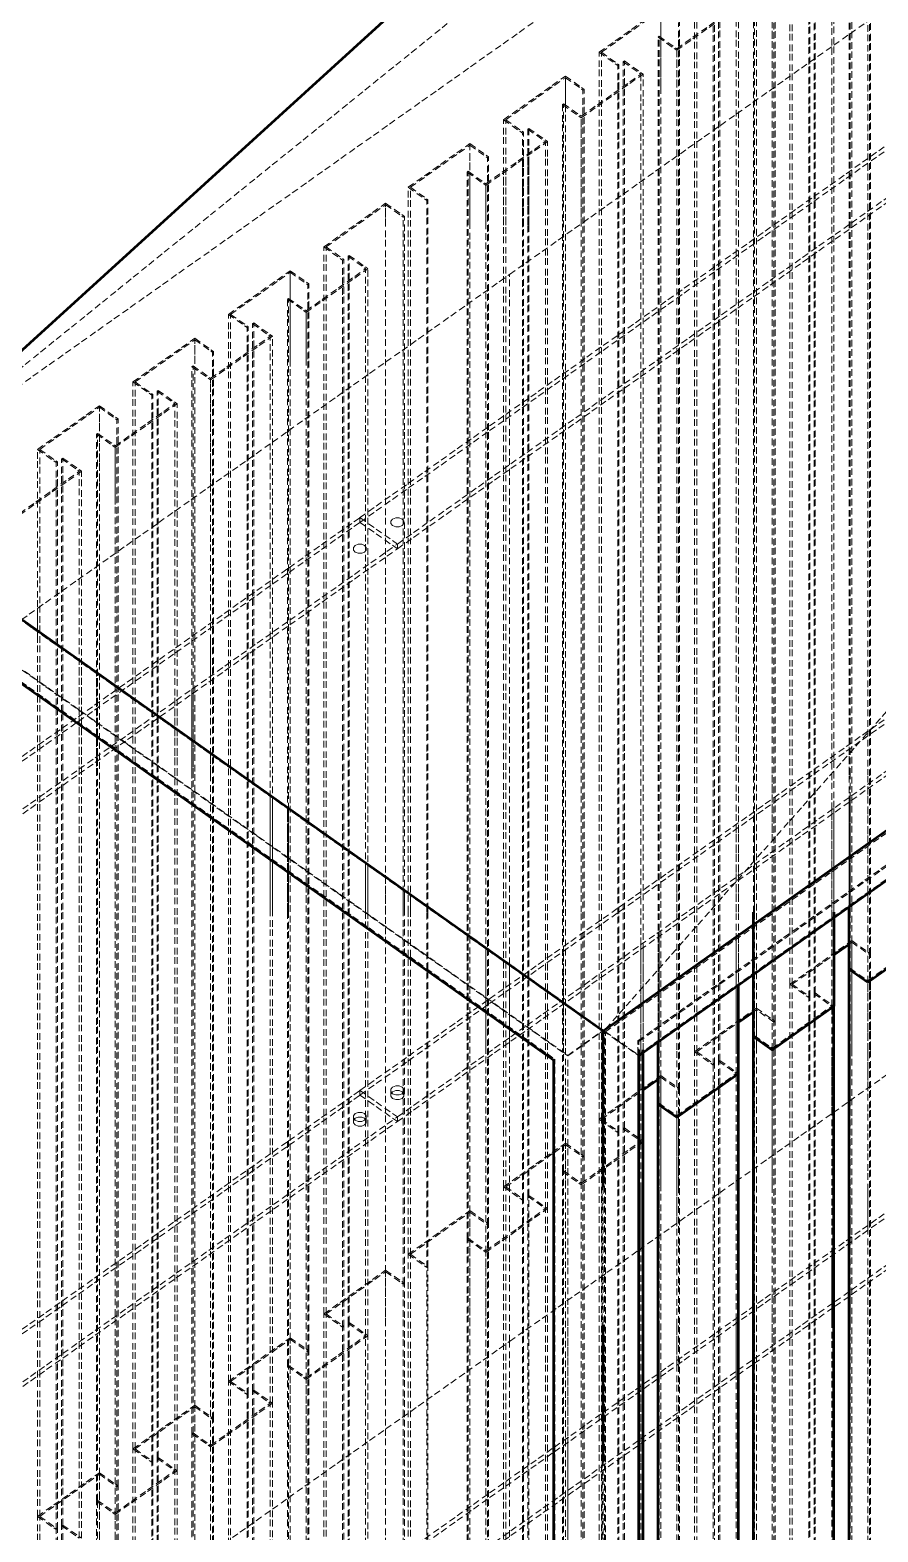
# Model space of a CAD drawing. Header units: millimetres. Extents: x 1091 to 14628, y 360 to 10440.
# Drawn here: x 3498 to 3978, y 2055 to 2906 of the extents above; entities that cross this region are included whole.
import ezdxf

# ---------------------------------------------------------------- set-up
doc = ezdxf.new("R2010")
doc.units = ezdxf.units.MM
doc.linetypes.add('Hidden', pattern=[15, 5, -3, 5, -2])
for name, color, linetype, lineweight in [('Default', 7, 'Continuous', 50), ('Edges', 7, 'Hidden', 15), ('HiddenEdges', 2, 'Hidden', 15), ('HiddenSilhouettes', 2, 'Hidden', 15), ('HiddenWires', 7, 'Hidden', 15), ('Silhouettes', 7, 'Continuous', 50), ('Wires', 7, 'Hidden', 15)]:
    doc.layers.add(name, color=color, linetype=linetype, lineweight=lineweight)

# ---------------------------------------------------------------- blocks, each defined once
blk = doc.blocks.new('Isometric')
at = {"layer": 'Edges'}
for points in [[(35.9, -1143.6), (978.9, -381.9)], [(627.1, -1561.6), (1433.2, -991.6)], [(8.5, -1162.2), (574.2, -1562.2)], [(800.8, -1506.6), (800.8, -1439.6)], [(728.7, -1557.5), (728.7, -1453.7)], [(800.8, -1693.9), (800.8, -1506.6)], [(574.2, -1765.2), (574.2, -1562.2)], [(627.1, -1661.3), (627.1, -1561.6)], [(656.5, -1608.6), (656.5, -1557.5)], [(800.8, -1586.6), (800.8, -1557.5)], [(728.7, -1661.3), (728.7, -1637.6)], [(601, -1661.3), (601, -1765.2)], [(627.1, -1765.2), (627.1, -1661.3)], [(656.5, -1795.9), (656.5, -1661.3)], [(800.8, -1765.2), (800.8, -1661.3)], [(800.8, -2312.7), (800.8, -1730.4)], [(574.2, -1765.2), (574.2, -1746.9)], [(574.2, -1894.2), (574.2, -1765.2)], [(627.1, -1869), (627.1, -1765.2)], [(627.1, -1856.8), (627.1, -1813.2)], [(574.2, -1869), (574.2, -1850.6)], [(627.1, -1869), (627.1, -1856.8)], [(574.2, -2180.5), (574.2, -1869)], [(601, -2284.3), (601, -1869)], [(627.1, -2180.5), (627.1, -1869)]]:
    blk.add_lwpolyline(points, dxfattribs=at)
for points in [[(603, -1541.7, 0), (1378.9, -664.7, 0)], [(728.7, -1557.6, 0), (728.7, -1534.6, 0)], [(574.2, -1562.2, 0), (601, -1543.2, 0)], [(601, -1543.2, 0), (627.1, -1561.6, 0)], [(627.1, -1590.7, 0), (627.1, -1561.6, 0)], [(728.7, -2363.7, 0), (728.7, -1557.6, 0)], [(627.1, -1629.5, 0), (627.1, -1589.5, 0)], [(656.5, -1688.6, 0), (656.5, -1608.6, 0)], [(627.1, -1709.5, 0), (627.1, -1629.5, 0)], [(728.7, -1784.9, 0), (728.7, -1741.4, 0)], [(656.5, -2228.7, 0), (656.5, -1765.2, 0)], [(656.5, -1869, 0), (656.5, -1832.4, 0)]]:
    blk.add_polyline3d(points, dxfattribs=at)
at = {"layer": 'HiddenEdges'}
for points in [[(788.8, -1476.3), (788.8, -670.2)], [(802.1, -1485.7), (802.1, -679.6)], [(787.5, -1349.8), (787.5, -689.9)], [(756.3, -1518.1), (756.3, -712)], [(761.2, -1514.6), (761.2, -708.5)], [(716.7, -1527.3), (716.7, -726.8)], [(729.9, -1536.7), (729.9, -730.6)], [(689.1, -1565.6), (689.1, -759.5)], [(644.5, -830.7), (644.5, -771)], [(684.1, -1569.1), (684.1, -763)], [(644.5, -1578.3), (644.5, -772.2)], [(657.8, -1587.7), (657.8, -781.6)], [(643.3, -1557.5), (643.3, -791.9)], [(656.5, -830.7), (656.5, -801.3)], [(656.5, -1557.5), (656.5, -802.5)], [(612, -1620.1), (612, -814)], [(617, -1616.6), (617, -810.5)], [(572.4, -830.7), (572.4, -822)], [(572.4, -1629.3), (572.4, -823.2)], [(572.4, -845), (572.4, -830.7)], [(585.7, -1638.7), (585.7, -832.6)], [(571.1, -1649), (571.1, -842.9)], [(544.8, -934.5), (544.8, -861.5)], [(584.4, -934.5), (584.4, -852.3)], [(584.4, -1453.7), (584.4, -853.5)], [(539.9, -934.5), (539.9, -865)], [(500.3, -1680.3), (500.3, -874.2)], [(513.6, -1689.7), (513.6, -883.6)], [(539.9, -1671.1), (539.9, -883.8)], [(544.8, -1667.6), (544.8, -881.5)], [(500.3, -934.5), (500.3, -894.8)], [(512.3, -1710.6), (512.3, -904.5)], [(436.6, -934.5), (436.6, -918)], [(467.8, -1722.1), (467.8, -916)], [(436.6, -1453.7), (436.6, -919.2)], [(449.9, -1453.7), (449.9, -928.6)], [(404.1, -1767.1), (404.1, -961)], [(409.1, -1763.6), (409.1, -957.5)], [(364.5, -1776.3), (364.5, -970.2)], [(377.8, -1785.7), (377.8, -979.6)], [(363.2, -1796), (363.2, -989.9)], [(336.9, -1814.6), (336.9, -1008.5)], [(376.5, -1038.3), (376.5, -999.3)], [(332, -1818.1), (332, -1012)], [(627.1, -1550.8), (1381.1, -1017.6)], [(292.4, -1827.3), (292.4, -1021.2)], [(305.7, -1836.7), (305.7, -1030.6)], [(291.1, -1847), (291.1, -1040.9)], [(304.4, -1278.8), (304.4, -1051.5)], [(259.9, -1869.1), (259.9, -1063)], [(264.8, -1865.6), (264.8, -1059.5)], [(220.3, -1142.2), (220.3, -1071)], [(220.3, -1878.3), (220.3, -1072.2)], [(233.6, -1887.7), (233.6, -1081.6)], [(219, -1349.8), (219, -1091.9)], [(192.7, -1916.6), (192.7, -1110.5)], [(187.7, -1920.1), (187.7, -1114)], [(36.2, -1144.6), (600.2, -1543.4)], [(10.2, -1163), (574.2, -1561.8)], [(304.4, -1349.8), (304.4, -1246)], [(291.1, -1349.8), (291.1, -1284.7)], [(304.4, -1857.6), (304.4, -1333.4)], [(232.3, -1908.6), (232.3, -1349.8)], [(728.7, -1399.7), (728.7, -1349.8)], [(787.5, -1496), (787.5, -1349.8)], [(800.8, -1453.7), (800.8, -1349.8)], [(800.8, -1439.6), (800.8, -1357)], [(787.5, -1453.7), (787.5, -1366.4)], [(715.4, -1453.7), (715.4, -1377.4)], [(376.5, -1806.6), (376.5, -1384.4)], [(449.9, -1734.7), (449.9, -1436.3)], [(467.8, -1453.7), (467.8, -1448.9)], [(584.4, -1557.5), (584.4, -1453.7)], [(499, -1700), (499, -1471)], [(512.3, -1557.5), (512.3, -1480.4)], [(787.5, -1596), (787.5, -1496)], [(800.8, -1557.5), (800.8, -1505.4)], [(574.2, -1561.8), (600.2, -1543.4)], [(600.2, -3231.7), (600.2, -1543.4)], [(601, -1544), (601.9, -1543.4)], [(627.1, -3188.7), (627.1, -1550.8)], [(715.4, -1661.3), (715.4, -1547)], [(563.6, -1565.3), (564.4, -1564.7)], [(564.4, -3233.4), (564.4, -1564.7)], [(689.1, -2371.7), (689.1, -1565.6)], [(728.7, -1661.3), (728.7, -1557.5)], [(787.5, -1765.2), (787.5, -1557.5)], [(657.8, -2393.8), (657.8, -1587.7)], [(643.3, -1698), (643.3, -1598)], [(656.5, -1661.3), (656.5, -1607.4)], [(657.8, -1661.3), (657.8, -1607.7)], [(617, -2422.7), (617, -1616.6)], [(572.4, -2435.4), (572.4, -1629.3)], [(715.4, -2227.1), (715.4, -1647)], [(584.4, -1661.3), (584.4, -1658.4)], [(643.3, -1805.3), (643.3, -1661.3)], [(787.5, -1703.3), (787.5, -1661.3)], [(512.3, -2516.7), (512.3, -1710.6)], [(436.6, -1765.2), (436.6, -1724.1)], [(467.8, -2284.3), (467.8, -1722.1)], [(449.9, -2284.3), (449.9, -1734.7)], [(787.5, -2302.1), (787.5, -1739.8)], [(715.4, -1794.3), (715.4, -1750.8)], [(643.3, -1869), (643.3, -1765.2)], [(364.5, -1869), (364.5, -1775.1)], [(363.2, -2602.1), (363.2, -1796)], [(336.9, -2620.7), (336.9, -1814.6)], [(376.5, -1869), (376.5, -1805.4)], [(332, -2624.2), (332, -1818.1)], [(305.7, -2642.8), (305.7, -1836.7)], [(643.3, -2284.3), (643.3, -1841.8)], [(220.3, -1972.8), (220.3, -1877.1)], [(220.3, -2684.4), (220.3, -1878.3)], [(192.7, -2722.7), (192.7, -1916.6)], [(232.3, -2076.7), (232.3, -1908.6)]]:
    blk.add_lwpolyline(points, dxfattribs=at)
for points in [[(800.8, -700.5, 0), (800.8, -1349.8, 0)], [(715.4, -740.9, 0), (715.4, -1547, 0)], [(728.7, -830.7, 0), (728.7, -750.3, 0)], [(728.7, -1453.7, 0), (728.7, -751.5, 0)], [(500.3, -873, 0), (500.3, -934.5, 0)], [(499, -1557.5, 0), (499, -893.9, 0)], [(512.3, -934.5, 0), (512.3, -903.3, 0)], [(364.5, -1038.3, 0), (364.5, -969, 0)], [(376.5, -1453.7, 0), (376.5, -1000.5, 0)], [(292.4, -1038.3, 0), (292.4, -1020, 0)], [(304.4, -1142.2, 0), (304.4, -1050.3, 0)], [(232.3, -1142.2, 0), (232.3, -1101.3, 0)], [(232.3, -1102.5, 0), (232.3, -1349.8, 0)], [(19.9, -1179.7, 0), (564.4, -1564.7, 0)], [(219, -1898, 0), (219, -1273, 0)], [(363.2, -1453.7, 0), (363.2, -1375, 0)], [(728.7, -1490.6, 0), (728.7, -1408, 0)], [(436.6, -1725.3, 0), (436.6, -1426.9, 0)], [(656.5, -1453.7, 0), (656.5, -1419, 0)], [(643.3, -1598, 0), (643.3, -1468.4, 0)], [(571.1, -1557.5, 0), (571.1, -1479.4, 0)], [(788.8, -1557.5, 0), (788.8, -1475.1, 0)], [(788.8, -2282.4, 0), (788.8, -1476.3, 0)], [(802.1, -2291.8, 0), (802.1, -1485.7, 0)], [(802.1, -1557.5, 0), (802.1, -1504.5, 0)], [(756.3, -2324.2, 0), (756.3, -1518.1, 0)], [(761.2, -2320.7, 0), (761.2, -1514.6, 0)], [(716.7, -1557.5, 0), (716.7, -1526.1, 0)], [(716.7, -2333.4, 0), (716.7, -1527.3, 0)], [(601, -1544, 0), (603, -1541.7, 0)], [(729.9, -2342.8, 0), (729.9, -1536.7, 0)], [(602.7, -1544, 0), (627.9, -1561.8, 0)], [(627.1, -1550.8, 0), (627.9, -1551.4, 0)], [(574.2, -3250.1, 0), (574.2, -1561.8, 0)], [(584.4, -1659.6, 0), (584.4, -1557.5, 0)], [(644.5, -1661.3, 0), (644.5, -1577.1, 0)], [(684.1, -1569.1, 0), (684.1, -2375.2, 0)], [(644.5, -2384.4, 0), (644.5, -1578.3, 0)], [(445.5, -1611.8, 0), (445.5, -1608.3, 0)], [(612, -2426.2, 0), (612, -1620.1, 0)], [(572.4, -1661.3, 0), (572.4, -1628.1, 0)], [(585.7, -2444.8, 0), (585.7, -1638.7, 0)], [(571.1, -2455.1, 0), (571.1, -1649, 0)], [(544.8, -2284.3, 0), (544.8, -1667.6, 0)], [(584.4, -2465.7, 0), (584.4, -1659.6, 0)], [(500.3, -1765.2, 0), (500.3, -1679.1, 0)], [(539.9, -2477.2, 0), (539.9, -1671.1, 0)], [(500.3, -2486.4, 0), (500.3, -1680.3, 0)], [(513.6, -2495.8, 0), (513.6, -1689.7, 0)], [(499, -2506.1, 0), (499, -1700, 0)], [(512.3, -1765.2, 0), (512.3, -1709.4, 0)], [(436.6, -2284.3, 0), (436.6, -1725.3, 0)], [(404.1, -2573.2, 0), (404.1, -1767.1, 0)], [(409.1, -2569.7, 0), (409.1, -1763.6, 0)], [(364.5, -2582.4, 0), (364.5, -1776.3, 0)], [(377.8, -2591.8, 0), (377.8, -1785.7, 0)], [(376.5, -2612.7, 0), (376.5, -1806.6, 0)], [(292.4, -1869, 0), (292.4, -1826.1, 0)], [(292.4, -2633.4, 0), (292.4, -1827.3, 0)], [(291.1, -2653.1, 0), (291.1, -1847, 0)], [(304.4, -1869, 0), (304.4, -1856.4, 0)], [(304.4, -2663.7, 0), (304.4, -1857.6, 0)], [(259.9, -2675.2, 0), (259.9, -1869.1, 0)], [(264.8, -2671.7, 0), (264.8, -1865.6, 0)], [(233.6, -2693.8, 0), (233.6, -1887.7, 0)], [(219, -2076.7, 0), (219, -1898, 0)], [(232.3, -1972.8, 0), (232.3, -1907.4, 0)], [(187.7, -2726.2, 0), (187.7, -1920.1, 0)]]:
    blk.add_polyline3d(points, dxfattribs=at)
at = {"layer": 'HiddenSilhouettes'}
for points in [[(601, -1544), (2722.4, -44)], [(802.9, -1485.1), (802.9, -679)], [(786.7, -1349.8), (786.7, -690.5)], [(742.1, -1508.1), (742.1, -702)], [(743.8, -1508.1), (743.8, -702)], [(757.1, -1517.5), (757.1, -711.4)], [(760.4, -1515.2), (760.4, -709.1)], [(773.6, -1458.8), (773.6, -718.5)], [(730.8, -1536.1), (730.8, -730)], [(714.5, -1453.7), (714.5, -741.5)], [(670, -1559.1), (670, -753)], [(671.7, -1559.1), (671.7, -753)], [(688.2, -1566.2), (688.2, -760.1)], [(597.9, -804), (644.5, -771)], [(656.5, -801.3), (701.5, -769.5)], [(656.5, -802.5), (703.2, -769.5)], [(685, -1568.5), (685, -762.4)], [(701.5, -1557.5), (701.5, -769.5)], [(703.2, -1453.7), (703.2, -769.5)], [(658.7, -1587.1), (658.7, -781)], [(642.4, -792.5), (643.3, -791.9)], [(642.4, -792.5), (656.5, -802.5)], [(597.9, -1610.1), (597.9, -804)], [(597.9, -804), (612, -814)], [(599.6, -1610.1), (599.6, -804)], [(599.6, -804), (612.8, -813.4)], [(612, -814), (612.8, -813.4)], [(612.8, -1619.5), (612.8, -813.4)], [(616.1, -811.1), (617, -810.5)], [(616.1, -1617.2), (616.1, -811.1)], [(616.1, -811.1), (629.4, -820.5)], [(617, -810.5), (631.1, -820.5)], [(525.7, -855), (572.4, -822)], [(572.4, -822), (586.5, -832)], [(572.4, -823.2), (585.7, -832.6)], [(584.4, -852.3), (629.4, -820.5)], [(584.4, -853.5), (631.1, -820.5)], [(629.4, -1560.8), (629.4, -820.5)], [(631.1, -1557.5), (631.1, -820.5)], [(586.5, -1638.1), (586.5, -832)], [(570.3, -843.5), (571.1, -842.9)], [(570.3, -843.5), (570.3, -1557.5)], [(571.1, -842.9), (584.4, -852.3)], [(417.2, -1155.5), (841.5, -855.5)], [(417.2, -1159.1), (841.5, -859.1)], [(525.7, -1661.1), (525.7, -855)], [(525.7, -855), (539.9, -865)], [(527.4, -1661.1), (527.4, -855)], [(544, -934.5), (544, -862.1)], [(544.8, -861.5), (559, -871.5)], [(453.6, -906), (500.3, -873)], [(500.3, -873), (514.4, -883)], [(512.3, -903.3), (557.3, -871.5)], [(540.7, -1670.5), (540.7, -864.4)], [(557.3, -1677.6), (557.3, -871.5)], [(559, -1677.6), (559, -871.5)], [(445.5, -1175.5), (869.7, -875.5)], [(445.5, -1179.1), (869.7, -879.1)], [(513.6, -883.6), (514.4, -883)], [(514.4, -1689.1), (514.4, -883)], [(544, -1668.2), (544, -880.9)], [(498.2, -894.5), (499, -893.9)], [(498.2, -1700.6), (498.2, -894.5)], [(498.2, -894.5), (512.3, -904.5)], [(499, -893.9), (512.3, -903.3)], [(525.7, -934.5), (525.7, -893.8)], [(527.4, -934.5), (527.4, -892.6)], [(453.6, -1453.7), (453.6, -906)], [(453.6, -906), (467.8, -916)], [(390, -951), (436.6, -918)], [(436.6, -918), (450.8, -928)], [(467.8, -916), (468.6, -915.4)], [(468.6, -1721.5), (468.6, -915.4)], [(391.7, -951), (436.6, -919.2)], [(449.9, -928.6), (450.8, -928)], [(450.8, -1734.1), (450.8, -928)], [(390, -1757.1), (390, -951)], [(390, -951), (404.1, -961)], [(391.7, -1757.1), (391.7, -951)], [(391.7, -951), (405, -960.4)], [(404.1, -961), (405, -960.4)], [(405, -1766.5), (405, -960.4)], [(408.2, -958.1), (409.1, -957.5)], [(408.2, -1764.2), (408.2, -958.1)], [(409.1, -957.5), (423.2, -967.5)], [(317.8, -1002), (364.5, -969)], [(319.5, -1002), (364.5, -970.2)], [(364.5, -969), (378.7, -979)], [(376.5, -1000.5), (423.2, -967.5)], [(421.5, -1773.6), (421.5, -967.5)], [(602.7, -1544), (1407.1, -975.2)], [(377.8, -979.6), (378.7, -979)], [(378.7, -1785.1), (378.7, -979)], [(362.4, -990.5), (363.2, -989.9)], [(362.4, -1453.7), (362.4, -990.5)], [(362.4, -990.5), (376.5, -1000.5)], [(363.2, -989.9), (376.5, -999.3)], [(317.8, -1808.1), (317.8, -1002)], [(317.8, -1002), (332, -1012)], [(319.5, -1808.1), (319.5, -1002)], [(336.1, -1009.1), (336.9, -1008.5)], [(336.1, -1815.2), (336.1, -1009.1)], [(336.9, -1008.5), (351.1, -1018.5)], [(304.4, -1050.3), (349.4, -1018.5)], [(304.4, -1051.5), (351.1, -1018.5)], [(332.8, -1817.5), (332.8, -1011.4)], [(349.4, -1824.6), (349.4, -1018.5)], [(627.9, -1551.4), (1382, -1018.2)], [(247.4, -1053), (292.4, -1021.2)], [(292.4, -1021.2), (305.7, -1030.6)], [(305.7, -1030.6), (306.5, -1030)], [(306.5, -1836.1), (306.5, -1030)], [(290.3, -1041.5), (291.1, -1040.9)], [(290.3, -1349.8), (290.3, -1041.5)], [(290.3, -1041.5), (304.4, -1051.5)], [(291.1, -1040.9), (304.4, -1050.3)], [(245.7, -1859.1), (245.7, -1053)], [(245.7, -1053), (259.9, -1063)], [(247.4, -1859.1), (247.4, -1053)], [(247.4, -1053), (260.7, -1062.4)], [(259.9, -1063), (260.7, -1062.4)], [(260.7, -1868.5), (260.7, -1062.4)], [(264, -1060.1), (264.8, -1059.5)], [(264, -1866.2), (264, -1060.1)], [(264.8, -1059.5), (279, -1069.5)], [(173.6, -1104), (220.3, -1071)], [(220.3, -1071), (234.4, -1081)], [(232.3, -1101.3), (277.3, -1069.5)], [(232.3, -1102.5), (279, -1069.5)], [(279, -1875.6), (279, -1069.5)], [(233.6, -1081.6), (234.4, -1081)], [(234.4, -1887.1), (234.4, -1081)], [(218.1, -1092.5), (219, -1091.9)], [(218.1, -1898.6), (218.1, -1092.5)], [(218.1, -1092.5), (232.3, -1102.5)], [(173.6, -1246), (173.6, -1104)], [(173.6, -1104), (187.7, -1114)], [(175.3, -1910.1), (175.3, -1104)], [(191.8, -1111.1), (192.7, -1110.5)], [(191.8, -1917.2), (191.8, -1111.1)], [(191.8, -1111.1), (205.1, -1120.5)], [(192.7, -1110.5), (206.8, -1120.5)], [(160.2, -1152.3), (205.1, -1120.5)], [(160.2, -1153.5), (206.8, -1120.5)], [(187.7, -1114), (188.6, -1113.4)], [(188.6, -1919.5), (188.6, -1113.4)], [(205.1, -1926.6), (205.1, -1120.5)], [(36.2, -1143.4), (601.9, -1543.4)], [(417.2, -1155.5), (445.5, -1175.5)], [(417.2, -1159.1), (445.5, -1179.1)], [(21.2, -1475.5), (445.5, -1175.5)], [(21.2, -1479.1), (445.5, -1179.1)], [(173.6, -1910.1), (173.6, -1224)], [(218.1, -1349.8), (218.1, -1272.4)], [(279, -1349.8), (279, -1293.3)], [(290.3, -1847.6), (290.3, -1285.3)], [(417.2, -1588.3), (841.5, -1288.3)], [(417.2, -1591.8), (841.5, -1291.8)], [(445.5, -1608.3), (869.7, -1308.3)], [(445.5, -1611.8), (869.7, -1311.8)], [(786.7, -1453.7), (786.7, -1327)], [(773.6, -1349.8), (773.6, -1348.9)], [(775.3, -1349.8), (775.3, -1347)], [(786.7, -1449.6), (786.7, -1367)], [(362.4, -1796.6), (362.4, -1374.4)], [(773.6, -1524.6), (773.6, -1376.2)], [(703.2, -1557.5), (703.2, -1386)], [(421.5, -1453.7), (421.5, -1416.2)], [(423.2, -1773.6), (423.2, -1417.4)], [(468.6, -1453.7), (468.6, -1449.5)], [(453.6, -1712.1), (453.6, -1453.7)], [(498.2, -1557.5), (498.2, -1470.4)], [(642.4, -1551.6), (642.4, -1469)], [(701.5, -1575.6), (701.5, -1472.1)], [(703.2, -1536.8), (703.2, -1470.9)], [(800.8, -1505.4), (845.8, -1473.6)], [(629.4, -1478.2), (629.4, -1626.6)], [(742.1, -1508.1), (788.8, -1475.1)], [(743.8, -1508.1), (775.3, -1485.8)], [(786.7, -1477.8), (788.8, -1476.3)], [(788.8, -1475.1), (802.9, -1485.1)], [(802.1, -1485.7), (802.9, -1485.1)], [(557.3, -1557.5), (557.3, -1489.2)], [(787.5, -1496), (800.8, -1505.4)], [(742.1, -2314.2), (742.1, -1508.1)], [(742.1, -1508.1), (756.3, -1518.1)], [(802.9, -1557.5), (802.9, -1503.9)], [(756.3, -1518.1), (757.1, -1517.5)], [(760.4, -1515.2), (761.2, -1514.6)], [(760.4, -2321.3), (760.4, -1515.2)], [(761.2, -1514.6), (775.3, -1524.6)], [(670, -1559.1), (716.7, -1526.1)], [(714.5, -1528.8), (716.7, -1527.3)], [(728.7, -1556.4), (773.6, -1524.6)], [(773.6, -1605.8), (773.6, -1524.6)], [(671.7, -1559.1), (703.2, -1536.8)], [(601.9, -3233.4), (601.9, -1543.4)], [(627.9, -1561.8), (627.9, -1551.4)], [(715.4, -1547), (728.7, -1556.4)], [(570.3, -1649.6), (570.3, -1557.5)], [(670, -2365.2), (670, -1559.1)], [(689.1, -1565.6), (703.2, -1575.6)], [(773.6, -1765.2), (773.6, -1557.5)], [(597.9, -1610.1), (644.5, -1577.1)], [(644.5, -1577.1), (658.7, -1587.1)], [(656.5, -1607.4), (701.5, -1575.6)], [(684.1, -1569.1), (685, -1568.5)], [(701.5, -2196.9), (701.5, -1575.6)], [(417.2, -1588.3), (445.5, -1608.3)], [(440.6, -1590.9), (441.9, -1589.3), (444.2, -1588.4), (446.8, -1588.4), (449, -1589.3), (450.3, -1590.9), (450.3, -1592.7), (449, -1594.3), (446.8, -1595.2), (444.2, -1595.2), (441.9, -1594.3), (440.6, -1592.7)], [(599.6, -1610.1), (631.1, -1587.8)], [(642.4, -1579.8), (644.5, -1578.3)], [(644.5, -1578.3), (657.8, -1587.7)], [(417.2, -1591.8), (445.5, -1611.8)], [(642.4, -1598.6), (643.3, -1598)], [(643.3, -1598), (656.5, -1607.4)], [(21.2, -1908.3), (445.5, -1608.3)], [(412.4, -1610.9), (413.7, -1609.3), (415.9, -1608.4), (418.5, -1608.4), (420.7, -1609.3), (422, -1610.9), (422, -1612.7), (420.7, -1614.3), (418.5, -1615.2), (415.9, -1615.2), (413.7, -1614.3), (412.4, -1612.7)], [(597.9, -2416.2), (597.9, -1610.1)], [(597.9, -1610.1), (612, -1620.1)], [(599.6, -2416.2), (599.6, -1610.1)], [(21.2, -1911.8), (445.5, -1611.8)], [(612, -1620.1), (612.8, -1619.5)], [(616.1, -2423.3), (616.1, -1617.2)], [(616.1, -1617.2), (629.4, -1626.6)], [(525.7, -1661.1), (572.4, -1628.1)], [(527.4, -1661.1), (572.4, -1629.3)], [(572.4, -1628.1), (586.5, -1638.1)], [(584.4, -1658.4), (629.4, -1626.6)], [(584.4, -1659.6), (627.9, -1628.9)], [(629.4, -1707.8), (629.4, -1626.6)], [(585.7, -1638.7), (586.5, -1638.1)], [(586.5, -2444.2), (586.5, -1638.1)], [(570.3, -1649.6), (571.1, -1649)], [(417.2, -1961.6), (841.5, -1661.6)], [(417.2, -1965.2), (841.5, -1665.2)], [(525.7, -1661.1), (539.9, -1671.1)], [(527.4, -2467.2), (527.4, -1661.1)], [(527.4, -1661.1), (540.7, -1670.5)], [(544, -1668.2), (544.8, -1667.6)], [(544.8, -1667.6), (559, -1677.6)], [(453.6, -1712.1), (500.3, -1679.1)], [(500.3, -1679.1), (514.4, -1689.1)], [(512.3, -1709.4), (557.3, -1677.6)], [(512.3, -1710.6), (559, -1677.6)], [(539.9, -1671.1), (540.7, -1670.5)], [(445.5, -1981.6), (869.7, -1681.6)], [(445.5, -1985.2), (869.7, -1685.2)], [(455.3, -1712.1), (500.3, -1680.3)], [(513.6, -1689.7), (514.4, -1689.1)], [(498.2, -1700.6), (499, -1700)], [(498.2, -1700.6), (512.3, -1710.6)], [(499, -1700), (512.3, -1709.4)], [(453.6, -1712.1), (467.8, -1722.1)], [(455.3, -2518.2), (455.3, -1712.1)], [(455.3, -1712.1), (468.6, -1721.5)], [(773.6, -2330.7), (773.6, -1709.6)], [(390, -1757.1), (436.6, -1724.1)], [(436.6, -1724.1), (450.8, -1734.1)], [(467.8, -1722.1), (468.6, -1721.5)], [(391.7, -1757.1), (436.6, -1725.3)], [(449.9, -1734.7), (450.8, -1734.1)], [(390, -2563.2), (390, -1757.1)], [(390, -1757.1), (404.1, -1767.1)], [(391.7, -1757.1), (405, -1766.5)], [(404.1, -1767.1), (405, -1766.5)], [(405, -2572.6), (405, -1766.5)], [(408.2, -1764.2), (409.1, -1763.6)], [(408.2, -2570.3), (408.2, -1764.2)], [(408.2, -1764.2), (421.5, -1773.6)], [(409.1, -1763.6), (423.2, -1773.6)], [(701.5, -1804.1), (701.5, -1760.6)], [(317.8, -1808.1), (364.5, -1775.1)], [(319.5, -1808.1), (364.5, -1776.3)], [(364.5, -1775.1), (378.7, -1785.1)], [(364.5, -1776.3), (377.8, -1785.7)], [(376.5, -1805.4), (421.5, -1773.6)], [(376.5, -1806.6), (423.2, -1773.6)], [(421.5, -2284.3), (421.5, -1773.6)], [(362.4, -1796.6), (363.2, -1796)], [(362.4, -2180.5), (362.4, -1796.6)], [(362.4, -1796.6), (376.5, -1806.6)], [(317.8, -2614.2), (317.8, -1808.1)], [(317.8, -1808.1), (332, -1818.1)], [(319.5, -2614.2), (319.5, -1808.1)], [(319.5, -1808.1), (332.8, -1817.5)], [(336.1, -1815.2), (349.4, -1824.6)], [(336.9, -1814.6), (351.1, -1824.6)], [(629.4, -1869), (629.4, -1811.6)], [(292.4, -1826.1), (306.5, -1836.1)], [(304.4, -1856.4), (349.4, -1824.6)], [(332, -1818.1), (332.8, -1817.5)], [(349.4, -2180.5), (349.4, -1824.6)], [(351.1, -2630.7), (351.1, -1824.6)], [(290.3, -1847.6), (291.1, -1847)], [(290.3, -1847.6), (304.4, -1857.6)], [(245.7, -1859.1), (259.9, -1869.1)], [(247.4, -1859.1), (260.7, -1868.5)], [(260.7, -2674.6), (260.7, -1868.5)], [(264, -2672.3), (264, -1866.2)], [(264, -1866.2), (277.3, -1875.6)], [(264.8, -1865.6), (279, -1875.6)], [(220.3, -1878.3), (233.6, -1887.7)], [(232.3, -1907.4), (277.3, -1875.6)], [(232.3, -1908.6), (279, -1875.6)], [(279, -2681.7), (279, -1875.6)], [(233.6, -1887.7), (234.4, -1887.1)], [(218.1, -1898.6), (219, -1898)], [(218.1, -1898.6), (232.3, -1908.6)], [(219, -1898), (232.3, -1907.4)], [(173.6, -1910.1), (187.7, -1920.1)], [(175.3, -2716.2), (175.3, -1910.1)], [(192.7, -1916.6), (206.8, -1926.6)], [(187.7, -1920.1), (188.6, -1919.5)]]:
    blk.add_lwpolyline(points, dxfattribs=at)
for points in [[(440.6, -1587.4), (441.9, -1585.8), (444.2, -1584.9), (446.8, -1584.9), (449, -1585.8), (450.3, -1587.4), (450.3, -1589.2), (449, -1590.8), (446.8, -1591.7), (444.2, -1591.7), (441.9, -1590.8), (440.6, -1589.2)], [(412.4, -1607.4), (413.7, -1605.8), (415.9, -1604.9), (418.5, -1604.9), (420.7, -1605.8), (422, -1607.4), (422, -1609.2), (420.7, -1610.8), (418.5, -1611.7), (415.9, -1611.7), (413.7, -1610.8), (412.4, -1609.2)]]:
    blk.add_lwpolyline(points, close=True, dxfattribs=at)
for points in [[(775.3, -1457.6, 0), (775.3, -718.5, 0)], [(599.6, -804, 0), (644.5, -772.2, 0)], [(642.4, -1557.5, 0), (642.4, -792.5, 0)], [(643.3, -791.9, 0), (656.5, -801.3, 0)], [(527.4, -855, 0), (572.4, -823.2, 0)], [(585.7, -832.6, 0), (586.5, -832, 0)], [(570.3, -843.5, 0), (584.4, -853.5, 0)], [(527.4, -855, 0), (540.7, -864.4, 0)], [(544, -862.1, 0), (544.8, -861.5, 0)], [(544, -862.1, 0), (557.3, -871.5, 0)], [(512.3, -904.5, 0), (559, -871.5, 0)], [(539.9, -865, 0), (540.7, -864.4, 0)], [(455.3, -906, 0), (500.3, -874.2, 0)], [(500.3, -874.2, 0), (513.6, -883.6, 0)], [(540.7, -934.5, 0), (540.7, -883.2, 0)], [(455.3, -1453.7, 0), (455.3, -906, 0)], [(455.3, -906, 0), (468.6, -915.4, 0)], [(436.6, -919.2, 0), (449.9, -928.6, 0)], [(408.2, -958.1, 0), (421.5, -967.5, 0)], [(364.5, -970.2, 0), (377.8, -979.6, 0)], [(376.5, -999.3, 0), (421.5, -967.5, 0)], [(423.2, -1453.7, 0), (423.2, -967.5, 0)], [(319.5, -1002, 0), (332.8, -1011.4, 0)], [(336.1, -1009.1, 0), (349.4, -1018.5, 0)], [(245.7, -1053, 0), (292.4, -1020, 0)], [(292.4, -1020, 0), (306.5, -1030, 0)], [(332, -1012, 0), (332.8, -1011.4, 0)], [(351.1, -1453.7, 0), (351.1, -1018.5, 0)], [(264, -1060.1, 0), (277.3, -1069.5, 0)], [(175.3, -1104, 0), (220.3, -1072.2, 0)], [(220.3, -1072.2, 0), (233.6, -1081.6, 0)], [(277.3, -1349.8, 0), (277.3, -1069.5, 0)], [(219, -1091.9, 0), (232.3, -1101.3, 0)], [(175.3, -1104, 0), (188.6, -1113.4, 0)], [(206.8, -1349.8, 0), (206.8, -1120.5, 0)], [(8.5, -1444.5, 0), (417.2, -1155.5, 0)], [(417.2, -1159.1, 0), (417.2, -1155.5, 0)], [(8.5, -1448.1, 0), (417.2, -1159.1, 0)], [(445.5, -1179.1, 0), (445.5, -1175.5, 0)], [(205.1, -1349.8, 0), (205.1, -1263.2, 0)], [(206.8, -1926.6, 0), (206.8, -1264.4, 0)], [(277.3, -1875.6, 0), (277.3, -1294.5, 0)], [(349.4, -1453.7, 0), (349.4, -1365.2, 0)], [(351.1, -1824.6, 0), (351.1, -1366.4, 0)], [(775.3, -1453.7, 0), (775.3, -1375, 0)], [(701.5, -1453.7, 0), (701.5, -1387.2, 0)], [(450.8, -1453.7, 0), (450.8, -1436.9, 0)], [(455.3, -1712.1, 0), (455.3, -1440.1, 0)], [(714.5, -1528.8, 0), (714.5, -1462.9, 0)], [(631.1, -1559.6, 0), (631.1, -1477, 0)], [(788.8, -1476.3, 0), (802.1, -1485.7, 0)], [(802.9, -2291.2, 0), (802.9, -1485.1, 0)], [(559, -1557.5, 0), (559, -1488, 0)], [(786.7, -1496.6, 0), (787.5, -1496, 0)], [(743.8, -2314.2, 0), (743.8, -1508.1, 0)], [(743.8, -1508.1, 0), (757.1, -1517.5, 0)], [(757.1, -2323.6, 0), (757.1, -1517.5, 0)], [(760.4, -1515.2, 0), (773.6, -1524.6, 0)], [(716.7, -1526.1, 0), (730.8, -1536.1, 0)], [(729.9, -1536.7, 0), (716.7, -1527.3, 0)], [(729.9, -1536.7, 0), (730.8, -1536.1, 0)], [(730.8, -2342.2, 0), (730.8, -1536.1, 0)], [(602.7, -2492, 0), (602.7, -1544, 0)], [(714.5, -1547.6, 0), (715.4, -1547, 0)], [(670, -1559.1, 0), (684.1, -1569.1, 0)], [(671.7, -2365.2, 0), (671.7, -1559.1, 0)], [(671.7, -1559.1, 0), (685, -1568.5, 0)], [(688.2, -1566.2, 0), (689.1, -1565.6, 0)], [(685, -2374.6, 0), (685, -1568.5, 0)], [(688.2, -2372.3, 0), (688.2, -1566.2, 0)], [(688.2, -1566.2, 0), (701.5, -1575.6, 0)], [(8.5, -1877.3, 0), (417.2, -1588.3, 0)], [(417.2, -1591.8, 0), (417.2, -1588.3, 0)], [(450.3, -1590.9, 0), (450.3, -1587.4, 0)], [(657.8, -1587.7, 0), (658.7, -1587.1, 0)], [(658.7, -1587.1, 0), (658.7, -2393.2, 0)], [(8.5, -1880.8, 0), (417.2, -1591.8, 0)], [(440.6, -1592.7, 0), (440.6, -1589.2, 0)], [(412.4, -1612.7, 0), (412.4, -1609.2, 0)], [(422, -1610.9, 0), (422, -1607.4, 0)], [(599.6, -1610.1, 0), (612.8, -1619.5, 0)], [(612.8, -2425.6, 0), (612.8, -1619.5, 0)], [(616.1, -1617.2, 0), (617, -1616.6, 0)], [(617, -1616.6, 0), (631.1, -1626.6, 0)], [(572.4, -1629.3, 0), (585.7, -1638.7, 0)], [(570.3, -2455.7, 0), (570.3, -1649.6, 0)], [(570.3, -1649.6, 0), (584.4, -1659.6, 0)], [(571.1, -1649, 0), (584.4, -1658.4, 0)], [(525.7, -2467.2, 0), (525.7, -1661.1, 0)], [(629.4, -2287.9, 0), (629.4, -1661.3, 0)], [(701.5, -1661.3, 0), (701.5, -1656.8, 0)], [(540.7, -2476.6, 0), (540.7, -1670.5, 0)], [(544, -2474.3, 0), (544, -1668.2, 0)], [(544, -1668.2, 0), (557.3, -1677.6, 0)], [(557.3, -2483.7, 0), (557.3, -1677.6, 0)], [(559, -2483.7, 0), (559, -1677.6, 0)], [(500.3, -1680.3, 0), (513.6, -1689.7, 0)], [(514.4, -2495.2, 0), (514.4, -1689.1, 0)], [(498.2, -2506.7, 0), (498.2, -1700.6, 0)], [(453.6, -2518.2, 0), (453.6, -1712.1, 0)], [(468.6, -2527.6, 0), (468.6, -1721.5, 0)], [(436.6, -1725.3, 0), (449.9, -1734.7, 0)], [(450.8, -2540.2, 0), (450.8, -1734.1, 0)], [(391.7, -2563.2, 0), (391.7, -1757.1, 0)], [(423.2, -2579.7, 0), (423.2, -1773.6, 0)], [(377.8, -1785.7, 0), (378.7, -1785.1, 0)], [(378.7, -2591.2, 0), (378.7, -1785.1, 0)], [(363.2, -1796, 0), (376.5, -1805.4, 0)], [(336.1, -1815.2, 0), (336.9, -1814.6, 0)], [(336.1, -2621.3, 0), (336.1, -1815.2, 0)], [(245.7, -1859.1, 0), (292.4, -1826.1, 0)], [(304.4, -1857.6, 0), (351.1, -1824.6, 0)], [(332.8, -2623.6, 0), (332.8, -1817.5, 0)], [(247.4, -1859.1, 0), (292.4, -1827.3, 0)], [(292.4, -1827.3, 0), (305.7, -1836.7, 0)], [(305.7, -1836.7, 0), (306.5, -1836.1, 0)], [(306.5, -2642.2, 0), (306.5, -1836.1, 0)], [(290.3, -2653.7, 0), (290.3, -1847.6, 0)], [(291.1, -1847, 0), (304.4, -1856.4, 0)], [(245.7, -2665.2, 0), (245.7, -1859.1, 0)], [(247.4, -2665.2, 0), (247.4, -1859.1, 0)], [(259.9, -1869.1, 0), (260.7, -1868.5, 0)], [(264, -1866.2, 0), (264.8, -1865.6, 0)], [(173.6, -1910.1, 0), (220.3, -1877.1, 0)], [(175.3, -1910.1, 0), (220.3, -1878.3, 0)], [(220.3, -1877.1, 0), (234.4, -1887.1, 0)], [(277.3, -2681.7, 0), (277.3, -1875.6, 0)], [(234.4, -2693.2, 0), (234.4, -1887.1, 0)], [(218.1, -2704.7, 0), (218.1, -1898.6, 0)], [(173.6, -2716.2, 0), (173.6, -1910.1, 0)], [(175.3, -1910.1, 0), (188.6, -1919.5, 0)], [(191.8, -1917.2, 0), (192.7, -1916.6, 0)], [(191.8, -2723.3, 0), (191.8, -1917.2, 0)], [(191.8, -1917.2, 0), (205.1, -1926.6, 0)], [(188.6, -2725.6, 0), (188.6, -1919.5, 0)]]:
    blk.add_polyline3d(points, dxfattribs=at)
at = {"layer": 'HiddenWires'}
for points in [[(530.3, -971.8), (954.6, -671.8)], [(106.1, -1271.8), (530.3, -971.8)], [(530.3, -1453.7), (530.3, -971.8)], [(35.4, -1144), (601, -1544)], [(440.6, -1158.2), (441.9, -1156.6)], [(446.8, -1155.7), (449, -1156.6)], [(440.6, -1160), (440.6, -1158.2)], [(440.6, -1160), (441.9, -1161.6)], [(441.9, -1161.6), (444.2, -1162.5)], [(444.2, -1162.5), (446.8, -1162.5)], [(446.8, -1162.5), (449, -1161.6)], [(449, -1161.6), (450.3, -1160)], [(450.3, -1160), (450.3, -1158.2)], [(412.4, -1178.2), (413.7, -1176.6)], [(412.4, -1180), (413.7, -1181.6)], [(413.7, -1176.6), (415.9, -1175.7)], [(415.9, -1175.7), (418.5, -1175.7)], [(418.5, -1175.7), (420.7, -1176.6)], [(420.7, -1176.6), (422, -1178.2)], [(420.7, -1181.6), (422, -1180)], [(413.7, -1181.6), (415.9, -1182.5)], [(415.9, -1182.5), (418.5, -1182.5)], [(530.3, -1551.8), (530.3, -1492.8)], [(530.3, -1541.8), (530.3, -1492.8)], [(530.3, -1557.5), (530.3, -1541.8)], [(530.3, -1777.9), (627.9, -1708.9)], [(106.1, -2077.9), (530.3, -1777.9)], [(530.3, -2180.5), (530.3, -1777.9)]]:
    blk.add_lwpolyline(points, dxfattribs=at)
for points in [[(35.4, -1144, 0), (2156.7, 356, 0)], [(441.9, -1156.6, 0), (444.2, -1155.7, 0)], [(444.2, -1155.7, 0), (446.8, -1155.7, 0)], [(449, -1156.6, 0), (450.3, -1158.2, 0)], [(412.4, -1180, 0), (412.4, -1178.2, 0)], [(422, -1180, 0), (422, -1178.2, 0)], [(418.5, -1182.5, 0), (420.7, -1181.6, 0)], [(530.3, -1777.9, 0), (530.3, -1453.7, 0)], [(530.3, -1551.8, 0), (530.3, -1548.3, 0)]]:
    blk.add_polyline3d(points, dxfattribs=at)
at = {"layer": 'Silhouettes'}
for points in [[(35.9, -1143.5), (1055.3, -215.6)], [(601, -1543.2), (1407.1, -973.2)], [(627.9, -1561.8), (1432.3, -993)], [(35.4, -1143.2), (601, -1543.2)], [(19.1, -1180.3), (563.6, -1565.3)], [(786.7, -1496.6), (786.7, -1449.6)], [(714.5, -1547.6), (714.5, -1453.7)], [(775.3, -1453.7), (775.3, -1524.6)], [(800.8, -1506.6), (847.5, -1473.6)], [(775.3, -1485.8), (786.7, -1477.8)], [(786.7, -1596.6), (786.7, -1496.6)], [(786.7, -1496.6), (800.8, -1506.6)], [(703.2, -1575.6), (703.2, -1508.6)], [(714.5, -1528.8), (714.5, -1527.6)], [(728.7, -1557.6), (775.3, -1524.6)], [(703.2, -1536.8), (703.2, -1535.6)], [(601, -1557.5), (601, -1543.2)], [(714.5, -1547.6), (728.7, -1557.6)], [(563.6, -1661.3), (563.6, -1565.3)], [(601, -1661.3), (601, -1557.5)], [(627.9, -1661.3), (627.9, -1557.5)], [(627.9, -1708.9), (627.9, -1561.8)], [(627.9, -1590.1), (627.9, -1561.8)], [(627.9, -1590.1), (627.9, -1561.8)], [(631.1, -1626.6), (631.1, -1557.5)], [(775.3, -1765.2), (775.3, -1557.5)], [(786.7, -1765.2), (786.7, -1557.5)], [(656.5, -1608.6), (703.2, -1575.6)], [(703.2, -1661.3), (703.2, -1575.6)], [(627.9, -1661.3), (627.9, -1588.9)], [(642.4, -1698.6), (642.4, -1598.6)], [(642.4, -1598.6), (656.5, -1608.6)], [(703.2, -2195.7), (703.2, -1655.6)], [(714.5, -2227.7), (714.5, -1647.6)], [(627.9, -1765.2), (627.9, -1661.3)], [(631.1, -1813.9), (631.1, -1661.3)], [(786.7, -1703.9), (786.7, -1661.3)], [(775.3, -2330.7), (775.3, -1708.4)], [(786.7, -2180.5), (786.7, -1740.4)], [(563.6, -1765.2), (563.6, -1754.4)], [(601, -1869), (601, -1765.2)], [(627.9, -1869), (627.9, -1765.2)], [(627.9, -2180.5), (627.9, -1765.2)], [(631.1, -2286.7), (631.1, -1765.2)], [(642.4, -1869), (642.4, -1765.2)], [(703.2, -1802.9), (703.2, -1759.4)], [(627.9, -1856.2), (627.9, -1812.6)], [(627.9, -1869), (627.9, -1816.2)], [(563.6, -1869), (563.6, -1858.1)], [(627.9, -2076.7), (627.9, -1856.2)], [(631.1, -1869), (631.1, -1850.4)], [(563.6, -2294.4), (563.6, -1869)]]:
    blk.add_lwpolyline(points, dxfattribs=at)
for points in [[(703.2, -1536.8, 0), (714.5, -1528.8, 0)], [(775.3, -1604.6, 0), (775.3, -1524.6, 0)], [(642.4, -1598.6, 0), (642.4, -1550.7, 0)], [(714.5, -1661.3, 0), (714.5, -1547.6, 0)], [(631.1, -1587.8, 0), (642.4, -1579.8, 0)], [(627.9, -1628.9, 0), (627.9, -1588.9, 0)], [(627.9, -1628.9, 0), (631.1, -1626.6, 0)], [(627.9, -1708.9, 0), (627.9, -1628.9, 0)], [(631.1, -1706.6, 0), (631.1, -1626.6, 0)], [(601, -1661.3, 0), (601, -1646.7, 0)], [(563.6, -1765.2, 0), (563.6, -1661.3, 0)], [(627.9, -1765.2, 0), (627.9, -1661.3, 0)], [(642.4, -1805.9, 0), (642.4, -1661.3, 0)], [(714.5, -1794.9, 0), (714.5, -1751.4, 0)], [(563.6, -1901.7, 0), (563.6, -1765.2, 0)], [(627.9, -1816.2, 0), (627.9, -1812.6, 0)], [(601, -1835.2, 0), (601, -1831.6, 0)], [(601, -1869, 0), (601, -1835.2, 0)], [(642.4, -2284.3, 0), (642.4, -1842.4, 0)]]:
    blk.add_polyline3d(points, dxfattribs=at)
at = {"layer": 'Wires'}
blk.add_polyline3d([(627.9, -1708.9, 0), (954.6, -1477.9, 0)], dxfattribs=at)
blk.add_polyline3d([(601, -1544, 0)], close=True, dxfattribs=at)

msp = doc.modelspace()

# ---------------------------------------------------------------- block references
at = {"layer": 'Default', "xscale": 0.75, "yscale": 0.75, "zscale": 0.75}
msp.add_blockref('Isometric', (3372, 3496), dxfattribs=at)

doc.saveas('drawing.dxf')
